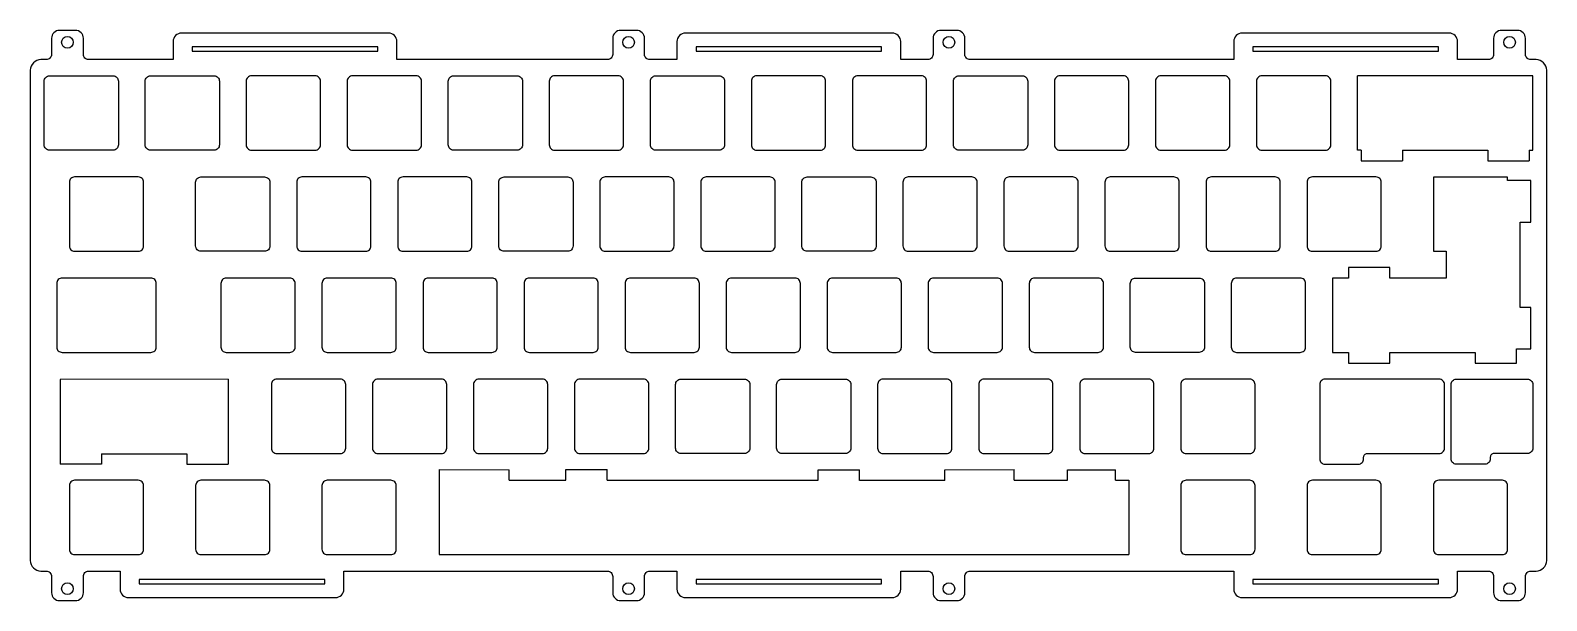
# Model space of a CAD drawing. Header units: millimetres. Extents: x 0 to 286, y -1 to 106.
import ezdxf

# ---------------------------------------------------------------- set-up
doc = ezdxf.new("R2010")
doc.units = ezdxf.units.MM

msp = doc.modelspace()

# ---------------------------------------------------------------- linework, layer by layer
for p, q in [((250.25, 83.85), (250.25, 97.87)), ((283.3, 97.87), (250.25, 97.87)), ((283.3, 83.85), (283.3, 97.87)), ((250.93, 83.85), (250.25, 83.85)), ((250.93, 83.85), (250.93, 81.83)), ((258.73, 83.85), (258.73, 81.83)), ((258.73, 83.85), (274.81, 83.85)), ((274.81, 83.85), (274.81, 81.83)), ((282.61, 83.85), (282.61, 81.83)), ((282.61, 83.85), (283.3, 83.85)), ((250.93, 81.83), (258.73, 81.83)), ((274.81, 81.83), (282.61, 81.83)), ((278.54, 78.81), (264.54, 78.81)), ((264.54, 78.81), (264.54, 64.81)), ((278.54, 78.13), (278.54, 78.81)), ((282.92, 78.13), (278.54, 78.13)), ((282.92, 70.33), (282.92, 78.13)), ((280.92, 54.25), (280.92, 70.33)), ((280.92, 70.33), (282.92, 70.33)), ((264.54, 64.81), (266.92, 64.81)), ((266.92, 64.81), (266.92, 59.77)), ((256.36, 61.76), (248.56, 61.76)), ((248.56, 61.76), (248.56, 59.76)), ((256.36, 59.76), (256.36, 61.76)), ((248.56, 59.76), (245.49, 59.76)), ((245.49, 59.76), (245.49, 45.76)), ((266.92, 59.77), (256.36, 59.76)), ((282.92, 54.25), (280.92, 54.25)), ((282.92, 46.45), (282.92, 54.25)), ((245.49, 45.76), (248.56, 45.76)), ((248.56, 45.76), (248.56, 43.76)), ((256.36, 43.76), (256.36, 45.76)), ((256.36, 45.76), (272.43, 45.76)), ((272.43, 45.76), (272.43, 43.76)), ((280.23, 43.76), (280.23, 46.45)), ((280.23, 46.45), (282.92, 46.45)), ((248.56, 43.76), (256.36, 43.76)), ((272.43, 43.76), (280.23, 43.76)), ((37.31, 40.7), (5.64, 40.69)), ((5.64, 40.69), (5.64, 24.69)), ((37.31, 40.7), (37.31, 24.69)), ((13.44, 26.69), (29.51, 26.69)), ((13.44, 26.69), (13.44, 24.69)), ((29.51, 26.69), (29.51, 24.69)), ((13.44, 24.69), (5.64, 24.69)), ((29.51, 24.69), (37.31, 24.69)), ((77.07, 23.68), (90.28, 23.63)), ((77.07, 23.68), (77.07, 7.67)), ((90.28, 21.67), (90.28, 23.63)), ((100.95, 21.67), (100.95, 23.68)), ((100.95, 23.68), (108.75, 23.68)), ((108.75, 21.67), (108.75, 23.68)), ((148.54, 21.67), (148.54, 23.65)), ((148.54, 23.65), (156.34, 23.65)), ((156.34, 21.65), (156.34, 23.65)), ((172.42, 23.65), (185.52, 23.69)), ((172.42, 21.65), (172.42, 23.65)), ((185.52, 21.67), (185.52, 23.68)), ((195.58, 21.67), (195.58, 23.62)), ((195.58, 23.62), (204.58, 23.62)), ((204.58, 21.67), (204.58, 23.62)), ((90.28, 21.67), (100.95, 21.67)), ((108.75, 21.67), (148.54, 21.67)), ((172.42, 21.65), (156.34, 21.65)), ((185.52, 21.67), (195.58, 21.67)), ((204.58, 21.67), (207.1, 21.67)), ((207.1, 21.67), (207.1, 7.69)), ((77.07, 7.67), (207.1, 7.69))]:
    msp.add_line(p, q)
for points in [[(164.11, 100.92), (164.11, 103.82), (164.11, 104.32, 0.414214), (162.51, 105.92), (123.51, 105.92, 0.414214), (121.91, 104.32), (121.91, 103.82), (121.91, 100.92), (116.8, 100.92, -0.414214), (115.8, 101.92), (115.8, 104.94, 0.414214), (114.3, 106.44), (111.3, 106.44, 0.414214), (109.8, 104.94), (109.8, 101.92, -0.414214), (108.8, 100.92), (69.12, 100.92), (69.12, 103.82), (69.12, 104.32, 0.414214), (67.52, 105.92), (28.52, 105.92, 0.414214), (26.92, 104.32), (26.92, 103.82), (26.92, 100.92), (11, 100.92, -0.414214), (10, 101.92), (10, 104.94, 0.414214), (8.5, 106.44), (5.5, 106.44, 0.414214), (4, 104.94), (4, 101.92, -0.414214), (3, 100.92), (2, 100.92, 0.414214), (0, 98.92), (0, 6.57, 0.414214), (2, 4.57), (3, 4.57, -0.414214), (4, 3.57), (4, 0.5, 0.414214), (5.5, -1), (8.5, -1, 0.414214), (10, 0.5), (10, 3.57, -0.414214), (11, 4.57), (16.92, 4.57), (16.92, 1.62), (16.92, 1.17, 0.414214), (18.52, -0.43), (57.52, -0.43, 0.414214), (59.12, 1.17), (59.12, 1.62), (59.12, 4.57), (108.8, 4.57, -0.414214), (109.8, 3.57), (109.8, 0.5, 0.414214), (111.3, -1), (114.3, -1, 0.414214), (115.8, 0.5), (115.8, 3.57, -0.414214), (116.8, 4.57), (121.91, 4.57), (121.91, 1.62), (121.91, 1.17, 0.414214), (123.51, -0.43), (162.51, -0.43, 0.414214), (164.11, 1.17), (164.11, 1.62), (164.11, 4.57), (169.2, 4.57, -0.414214), (170.2, 3.57), (170.2, 0.5, 0.414214), (171.7, -1), (174.7, -1, 0.414214), (176.2, 0.5), (176.2, 3.57, -0.414214), (177.2, 4.57), (226.9, 4.57), (226.9, 1.62), (226.9, 1.17, 0.414214), (228.5, -0.43), (267.5, -0.43, 0.414214), (269.1, 1.17), (269.1, 1.62), (269.1, 4.57), (274.9, 4.57, -0.414214), (275.9, 3.57), (275.9, 0.5, 0.414214), (277.4, -1), (280.4, -1, 0.414214), (281.9, 0.5), (281.9, 3.57, -0.414214), (282.9, 4.57), (283.9, 4.57, 0.414214), (285.9, 6.57), (285.9, 98.92, 0.414214), (283.9, 100.92), (282.9, 100.92, -0.414214), (281.9, 101.92), (281.9, 104.94, 0.414214), (280.4, 106.44), (277.4, 106.44, 0.414214), (275.9, 104.94), (275.9, 101.92, -0.414214), (274.9, 100.92), (269.1, 100.92), (269.1, 103.82), (269.1, 104.32, 0.414214), (267.5, 105.92), (228.5, 105.92, 0.414214), (226.9, 104.32), (226.9, 103.82), (226.9, 100.92), (177.2, 100.92, -0.414214), (176.2, 101.92), (176.2, 104.94, 0.414214), (174.7, 106.44), (171.7, 106.44, 0.414214), (170.2, 104.94), (170.2, 101.92, -0.414214), (169.2, 100.92)], [(3.6, 97.87), (15.6, 97.87, -0.414214), (16.6, 96.87), (16.6, 84.87, -0.414214), (15.6, 83.87), (3.6, 83.87, -0.414214), (2.6, 84.87), (2.6, 96.87, -0.414214)], [(34.65, 97.87, -0.414214), (35.65, 96.87), (35.65, 84.87, -0.414214), (34.65, 83.87), (22.65, 83.87, -0.414214), (21.65, 84.87), (21.65, 96.87, -0.414214), (22.65, 97.87)], [(41.7, 83.87), (53.7, 83.87, 0.414214), (54.7, 84.87), (54.7, 96.87, 0.414214), (53.7, 97.87), (41.7, 97.87, 0.414214), (40.7, 96.87), (40.7, 84.87, 0.414214)], [(72.75, 83.87, 0.414214), (73.75, 84.87), (73.75, 96.87, 0.414214), (72.75, 97.87), (60.75, 97.87, 0.414214), (59.75, 96.87), (59.75, 84.87, 0.414214), (60.75, 83.87)], [(92.8, 96.87), (92.8, 84.87, -0.414214), (91.8, 83.87), (79.8, 83.87, -0.414214), (78.8, 84.87), (78.8, 96.87, -0.414214), (79.8, 97.87), (91.8, 97.87, -0.414214)], [(98.85, 83.87), (110.85, 83.87, 0.414214), (111.85, 84.87), (111.85, 96.87, 0.414214), (110.85, 97.87), (98.85, 97.87, 0.414214), (97.85, 96.87), (97.85, 84.87, 0.414214)], [(129.9, 83.87), (117.9, 83.87, -0.414214), (116.9, 84.87), (116.9, 96.87, -0.414214), (117.9, 97.87), (129.9, 97.87, -0.414214), (130.9, 96.87), (130.9, 84.87, -0.414214)], [(135.95, 84.87, 0.414214), (136.95, 83.87), (148.95, 83.87, 0.414214), (149.95, 84.87), (149.95, 96.87, 0.414214), (148.95, 97.87), (136.95, 97.87, 0.414214), (135.95, 96.87)], [(169, 96.87, 0.414214), (168, 97.87), (156, 97.87, 0.414214), (155, 96.87), (155, 84.87, 0.414214), (156, 83.87), (168, 83.87, 0.414214), (169, 84.87)], [(175.05, 97.87), (187.05, 97.87, -0.414214), (188.05, 96.87), (188.05, 84.87, -0.414214), (187.05, 83.87), (175.05, 83.87, -0.414214), (174.05, 84.87), (174.05, 96.87, -0.414214)], [(207.1, 84.87), (207.1, 96.87, 0.414214), (206.1, 97.87), (194.1, 97.87, 0.414214), (193.1, 96.87), (193.1, 84.87, 0.414214), (194.1, 83.87), (206.1, 83.87, 0.414214)], [(226.15, 96.87, 0.414214), (225.15, 97.87), (213.15, 97.87, 0.414214), (212.15, 96.87), (212.15, 84.87, 0.414214), (213.15, 83.87), (225.15, 83.87, 0.414214), (226.15, 84.87)], [(245.2, 84.87), (245.2, 96.87, 0.414214), (244.2, 97.87), (232.2, 97.87, 0.414214), (231.2, 96.87), (231.2, 84.87, 0.414214), (232.2, 83.87), (244.2, 83.87, 0.414214)], [(20.36, 78.82), (8.36, 78.82, 0.414214), (7.36, 77.82), (7.36, 65.82, 0.414214), (8.36, 64.82), (20.36, 64.82, 0.414214), (21.36, 65.82), (21.36, 77.82, 0.414214)], [(44.17, 78.82, -0.414214), (45.17, 77.82), (45.17, 65.82, -0.414214), (44.17, 64.82), (32.17, 64.82, -0.414214), (31.17, 65.82), (31.17, 77.82, -0.414214), (32.17, 78.82)], [(50.22, 65.82, 0.414214), (51.22, 64.82), (63.23, 64.82, 0.414214), (64.22, 65.82), (64.22, 77.82, 0.414214), (63.23, 78.82), (51.22, 78.82, 0.414214), (50.22, 77.82)], [(69.27, 77.82), (69.27, 65.82, 0.414214), (70.27, 64.82), (82.27, 64.82, 0.414214), (83.27, 65.82), (83.27, 77.82, 0.414214), (82.27, 78.82), (70.27, 78.82, 0.414214)], [(88.32, 65.82), (88.32, 77.82, -0.414214), (89.32, 78.82), (101.33, 78.82, -0.414214), (102.32, 77.82), (102.32, 65.82, -0.414214), (101.33, 64.82), (89.32, 64.82, -0.414214)], [(120.38, 64.82, 0.414214), (121.38, 65.82), (121.38, 77.82, 0.414214), (120.38, 78.82), (108.37, 78.82, 0.414214), (107.38, 77.82), (107.38, 65.82, 0.414214), (108.37, 64.82)], [(127.42, 78.82, 0.414214), (126.43, 77.82), (126.43, 65.82, 0.414214), (127.42, 64.82), (139.43, 64.82, 0.414214), (140.43, 65.82), (140.43, 77.82, 0.414214), (139.43, 78.82)], [(145.47, 65.82), (145.47, 77.82, -0.414214), (146.47, 78.82), (158.47, 78.82, -0.414214), (159.47, 77.82), (159.47, 65.82, -0.414214), (158.47, 64.82), (146.47, 64.82, -0.414214)], [(164.53, 77.82), (164.53, 65.82, 0.414214), (165.53, 64.82), (177.53, 64.82, 0.414214), (178.53, 65.82), (178.53, 77.82, 0.414214), (177.53, 78.82), (165.53, 78.82, 0.414214)], [(196.57, 78.82), (184.57, 78.82, 0.414214), (183.57, 77.82), (183.57, 65.82, 0.414214), (184.57, 64.82), (196.57, 64.82, 0.414214), (197.57, 65.82), (197.57, 77.82, 0.414214)], [(202.62, 77.82), (202.62, 65.82, 0.414214), (203.62, 64.82), (215.62, 64.82, 0.414214), (216.62, 65.82), (216.62, 77.82, 0.414214), (215.62, 78.82), (203.62, 78.82, 0.414214)], [(221.68, 65.82, 0.414214), (222.68, 64.82), (234.68, 64.82, 0.414214), (235.67, 65.82), (235.67, 77.82, 0.414214), (234.68, 78.82), (222.68, 78.82, 0.414214), (221.68, 77.82)], [(240.72, 65.82, 0.414214), (241.72, 64.82), (253.72, 64.82, 0.414214), (254.72, 65.82), (254.72, 77.82, 0.414214), (253.72, 78.82), (241.72, 78.82, 0.414214), (240.72, 77.82)], [(22.74, 45.77, 0.414214), (23.74, 46.77), (23.74, 58.77, 0.414214), (22.74, 59.77), (5.98, 59.77, 0.414214), (4.98, 58.77), (4.98, 46.77, 0.414214), (5.98, 45.77)], [(35.94, 46.77, 0.414214), (36.94, 45.77), (48.94, 45.77, 0.414214), (49.94, 46.77), (49.94, 58.77, 0.414214), (48.94, 59.77), (36.94, 59.77, 0.414214), (35.94, 58.77)], [(55.99, 59.77, 0.414214), (54.99, 58.77), (54.99, 46.77, 0.414214), (55.99, 45.77), (67.99, 45.77, 0.414214), (68.99, 46.77), (68.99, 58.77, 0.414214), (67.99, 59.77)], [(88.04, 58.77, 0.414214), (87.04, 59.77), (75.04, 59.77, 0.414214), (74.04, 58.77), (74.04, 46.77, 0.414214), (75.04, 45.77), (87.04, 45.77, 0.414214), (88.04, 46.77)], [(107.09, 46.77), (107.09, 58.77, 0.414214), (106.09, 59.77), (94.09, 59.77, 0.414214), (93.09, 58.77), (93.09, 46.77, 0.414214), (94.09, 45.77), (106.09, 45.77, 0.414214)], [(113.14, 45.77), (125.14, 45.77, 0.414214), (126.14, 46.77), (126.14, 58.77, 0.414214), (125.14, 59.77), (113.14, 59.77, 0.414214), (112.14, 58.77), (112.14, 46.77, 0.414214)], [(131.19, 58.77), (131.19, 46.77, 0.414214), (132.19, 45.77), (144.19, 45.77, 0.414214), (145.19, 46.77), (145.19, 58.77, 0.414214), (144.19, 59.77), (132.19, 59.77, 0.414214)], [(164.24, 46.77), (164.24, 58.77, 0.414214), (163.24, 59.77), (151.24, 59.77, 0.414214), (150.24, 58.77), (150.24, 46.77, 0.414214), (151.24, 45.77), (163.24, 45.77, 0.414214)], [(183.29, 46.77), (183.29, 58.77, 0.414214), (182.29, 59.77), (170.29, 59.77, 0.414214), (169.29, 58.77), (169.29, 46.77, 0.414214), (170.29, 45.77), (182.29, 45.77, 0.414214)], [(188.34, 46.77, 0.414214), (189.34, 45.77), (201.34, 45.77, 0.414214), (202.34, 46.77), (202.34, 58.77, 0.414214), (201.34, 59.77), (189.34, 59.77, 0.414214), (188.34, 58.77)], [(221.39, 58.77), (221.39, 46.77, -0.414214), (220.39, 45.77), (208.39, 45.77, -0.414214), (207.39, 46.77), (207.39, 58.77, -0.414214), (208.39, 59.77), (220.39, 59.77, -0.414214)], [(239.44, 45.77, 0.414214), (240.44, 46.77), (240.44, 58.77, 0.414214), (239.44, 59.77), (227.44, 59.77, 0.414214), (226.44, 58.77), (226.44, 46.77, 0.414214), (227.44, 45.77)], [(58.46, 26.72, 0.414214), (59.46, 27.72), (59.46, 39.72, 0.414214), (58.46, 40.72), (46.46, 40.72, 0.414214), (45.46, 39.72), (45.46, 27.72, 0.414214), (46.46, 26.72)], [(78.51, 27.72), (78.51, 39.72, 0.414214), (77.51, 40.72), (65.51, 40.72, 0.414214), (64.51, 39.72), (64.51, 27.72, 0.414214), (65.51, 26.72), (77.51, 26.72, 0.414214)], [(84.56, 40.72, 0.414214), (83.56, 39.72), (83.56, 27.72, 0.414214), (84.56, 26.72), (96.56, 26.72, 0.414214), (97.56, 27.72), (97.56, 39.72, 0.414214), (96.56, 40.72)], [(116.61, 39.72, 0.414214), (115.61, 40.72), (103.61, 40.72, 0.414214), (102.61, 39.72), (102.61, 27.72, 0.414214), (103.61, 26.72), (115.61, 26.72, 0.414214), (116.61, 27.72)], [(122.66, 40.72), (134.66, 40.72, -0.414214), (135.66, 39.72), (135.66, 27.72, -0.414214), (134.66, 26.72), (122.66, 26.72, -0.414214), (121.66, 27.72), (121.66, 39.72, -0.414214)], [(154.71, 27.72, -0.414214), (153.71, 26.72), (141.71, 26.72, -0.414214), (140.71, 27.72), (140.71, 39.72, -0.414214), (141.71, 40.72), (153.71, 40.72, -0.414214), (154.71, 39.72)], [(172.76, 40.72), (160.76, 40.72, 0.414214), (159.76, 39.72), (159.76, 27.72, 0.414214), (160.76, 26.72), (172.76, 26.72, 0.414214), (173.76, 27.72), (173.76, 39.72, 0.414214)], [(192.81, 39.72, 0.414214), (191.81, 40.72), (179.81, 40.72, 0.414214), (178.81, 39.72), (178.81, 27.72, 0.414214), (179.81, 26.72), (191.81, 26.72, 0.414214), (192.81, 27.72)], [(211.86, 27.72), (211.86, 39.72, 0.414214), (210.86, 40.72), (198.86, 40.72, 0.414214), (197.86, 39.72), (197.86, 27.72, 0.414214), (198.86, 26.72), (210.86, 26.72, 0.414214)], [(216.91, 27.72, 0.414214), (217.91, 26.72), (229.91, 26.72, 0.414214), (230.91, 27.72), (230.91, 39.72, 0.414214), (229.91, 40.72), (217.91, 40.72, 0.414214), (216.91, 39.72)], [(251.39, 26.02, -0.414214), (252.09, 26.72), (265.63, 26.72, 0.414214), (266.63, 27.72), (266.63, 39.72, 0.414214), (265.63, 40.72), (244.11, 40.72, 0.414214), (243.11, 39.72), (243.11, 25.72, 0.414214), (244.11, 24.72), (250.39, 24.72, 0.414214), (251.39, 25.72)], [(282.3, 40.72, -0.414214), (283.3, 39.72), (283.3, 27.72, -0.414214), (282.3, 26.72), (275.97, 26.72, 0.414214), (275.27, 26.02), (275.27, 25.72, -0.414214), (274.27, 24.72), (268.87, 24.72, -0.414214), (267.87, 25.72), (267.87, 39.72, -0.414214), (268.87, 40.72)], [(8.36, 21.67, 0.414214), (7.36, 20.67), (7.36, 8.67, 0.414214), (8.36, 7.67), (20.36, 7.67, 0.414214), (21.36, 8.67), (21.36, 20.67, 0.414214), (20.36, 21.67)], [(45.17, 20.67, 0.414214), (44.17, 21.67), (32.17, 21.67, 0.414214), (31.17, 20.67), (31.17, 8.67, 0.414214), (32.17, 7.67), (44.17, 7.67, 0.414214), (45.17, 8.67)], [(67.99, 7.67, 0.414214), (68.99, 8.67), (68.99, 20.67, 0.414214), (67.99, 21.67), (55.99, 21.67, 0.414214), (54.99, 20.67), (54.99, 8.67, 0.414214), (55.99, 7.67)], [(217.91, 21.67, 0.414214), (216.91, 20.67), (216.91, 8.67, 0.414214), (217.91, 7.67), (229.91, 7.67, 0.414214), (230.91, 8.67), (230.91, 20.67, 0.414214), (229.91, 21.67)], [(254.72, 20.67, 0.414214), (253.72, 21.67), (241.72, 21.67, 0.414214), (240.72, 20.67), (240.72, 8.67, 0.414214), (241.72, 7.67), (253.72, 7.67, 0.414214), (254.72, 8.67)], [(277.54, 7.67, 0.414214), (278.54, 8.67), (278.54, 20.67, 0.414214), (277.54, 21.67), (265.54, 21.67, 0.414214), (264.54, 20.67), (264.54, 8.67, 0.414214), (265.54, 7.67)]]:
    msp.add_lwpolyline(points, format="xyb", close=True)
for points in [[(30.52, 103.32), (30.52, 102.52), (31.12, 102.52), (64.92, 102.52), (65.52, 102.52), (65.52, 103.32), (64.92, 103.32), (31.12, 103.32)], [(159.91, 102.52), (160.51, 102.52), (160.51, 103.32), (159.91, 103.32), (126.11, 103.32), (125.51, 103.32), (125.51, 102.52), (126.11, 102.52)], [(265.5, 102.52), (265.5, 103.32), (264.9, 103.32), (231.1, 103.32), (230.5, 103.32), (230.5, 102.52), (231.1, 102.52), (264.9, 102.52)], [(54.92, 2.17), (55.52, 2.17), (55.52, 2.97), (54.92, 2.97), (21.12, 2.97), (20.52, 2.97), (20.52, 2.17), (21.12, 2.17)], [(160.51, 2.17), (160.51, 2.97), (159.91, 2.97), (126.11, 2.97), (125.51, 2.97), (125.51, 2.17), (126.11, 2.17), (159.91, 2.17)], [(264.9, 2.97), (231.1, 2.97), (230.5, 2.97), (230.5, 2.17), (231.1, 2.17), (264.9, 2.17), (265.5, 2.17), (265.5, 2.97)]]:
    msp.add_lwpolyline(points, close=True)
for centre in [(7, 104.19), (112.8, 104.19), (173.2, 104.19), (278.9, 104.19), (7, 1.25), (112.8, 1.25), (173.2, 1.25), (278.9, 1.25)]:
    msp.add_circle(centre, 1.1)

doc.saveas('drawing.dxf')
